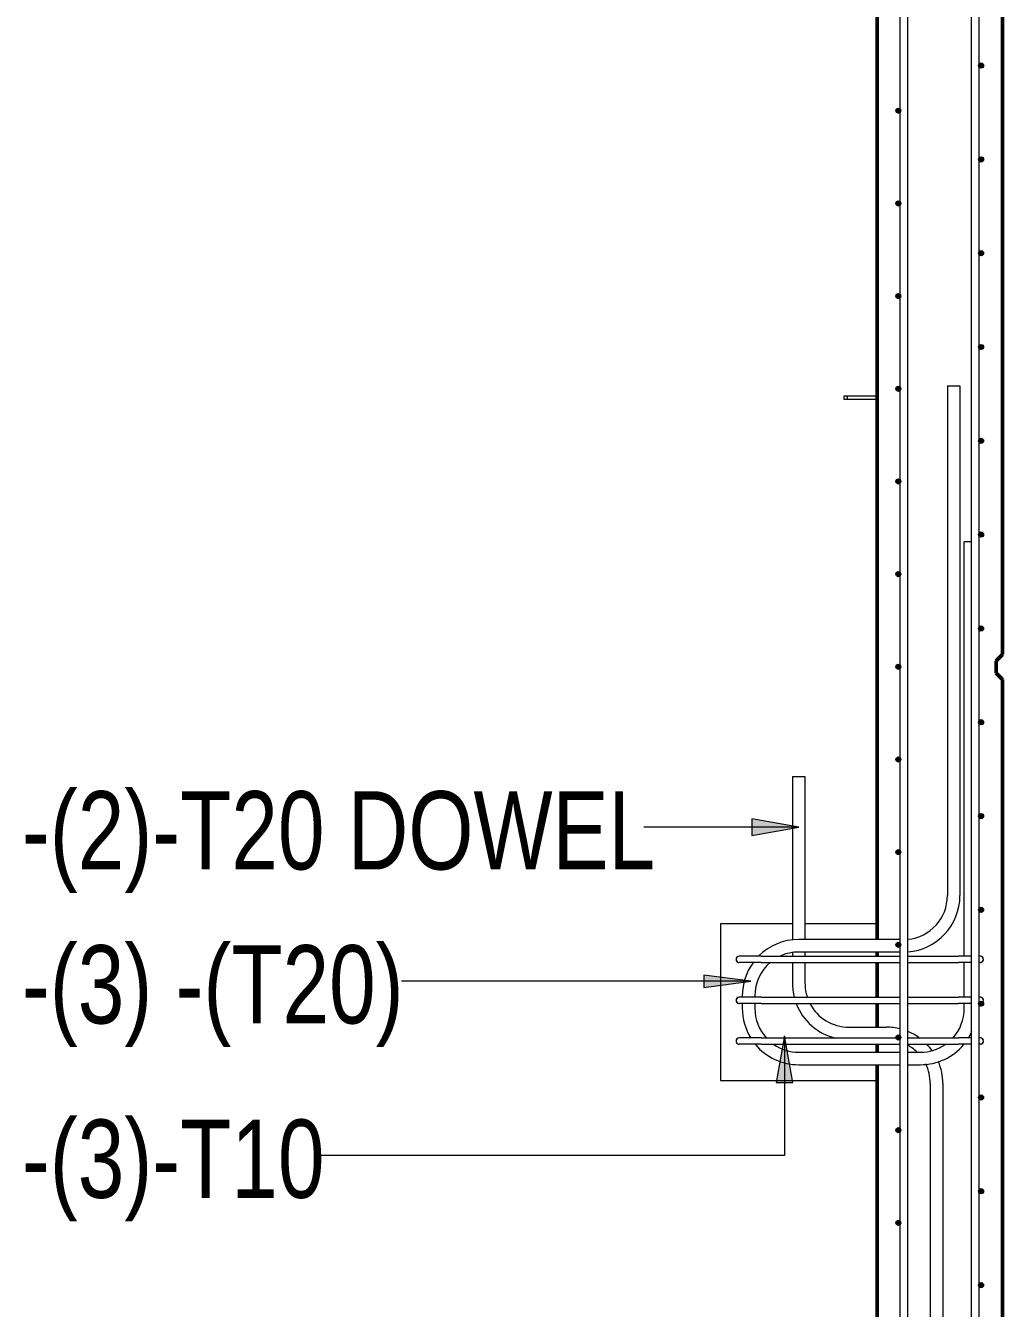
# Model space of a CAD drawing. Header units: millimetres. Extents: x -22025 to -1429, y -2879 to 29261.
# Drawn here: x -14957 to -13398, y 2646 to 4694 of the extents above; entities that cross this region are included whole.
import ezdxf

# ---------------------------------------------------------------- set-up
doc = ezdxf.new("R2010")
doc.units = ezdxf.units.MM
for name, color, linetype, lineweight in [('A-GENM', 13, 'Continuous', 18), ('A-WALL', 113, 'Continuous', 25), ('S-BEAM', 12, 'Continuous', 18), ('S-RBAR', 171, 'Continuous', 18), ('S-RBAR-IDEN', 171, 'Continuous', 9)]:
    doc.layers.add(name, color=color, linetype=linetype, lineweight=lineweight)
doc.styles.add('Nirmala UI Semilight', font='NirmalaS.ttf', dxfattribs={"width": 0.8, "height": 125})

# ---------------------------------------------------------------- blocks, each defined once
blk = doc.blocks.new('RR spread anchor face based - RR-SA-1_4-160-2134593-Elevation Right Copy 1')
at = {"layer": 'A-GENM'}
for p, q in [((2458.8, -447), (2463.8, -447)), ((2458.8, -453), (2458.8, -447)), ((2463.8, -447), (2511.2, -447)), ((2463.8, -447), (2463.8, -453)), ((2463.8, -453), (2458.8, -453)), ((2511.2, -453), (2463.8, -453))]:
    blk.add_line(p, q, dxfattribs=at)

msp = doc.modelspace()

# ---------------------------------------------------------------- hatches: boundary and pattern name
at = {"layer": 'S-RBAR'}
h = msp.add_hatch(color=256, dxfattribs=at)
edge = h.paths.add_edge_path()
edge.add_arc((-13432.32797, 4630.33794), 4, 0, 360)
for points in [[(-13432.32797, 4626.33794), (-13428.32797, 4630.33794), (-13432.32797, 4634.33794), (-13436.32797, 4630.33794)], [(-13564.32797, 4554.34426), (-13560.32797, 4558.34426), (-13564.32797, 4562.34426), (-13568.32797, 4558.34426)], [(-13432.32797, 4476.5545), (-13428.32797, 4480.5545), (-13432.32797, 4484.5545), (-13436.32797, 4480.5545)], [(-13564.32797, 4406.36066), (-13560.32797, 4410.36066), (-13564.32797, 4414.36066), (-13568.32797, 4410.36066)], [(-13432.32797, 4326.77105), (-13428.32797, 4330.77105), (-13432.32797, 4334.77105), (-13436.32797, 4330.77105)], [(-13564.32797, 4258.37705), (-13560.32797, 4262.37705), (-13564.32797, 4266.37705), (-13568.32797, 4262.37705)], [(-13432.32797, 4176.9876), (-13428.32797, 4180.9876), (-13432.32797, 4184.9876), (-13436.32797, 4180.9876)], [(-13564.32797, 4110.39344), (-13560.32797, 4114.39344), (-13564.32797, 4118.39344), (-13568.32797, 4114.39344)], [(-13432.32797, 4027.20415), (-13428.32797, 4031.20415), (-13432.32797, 4035.20415), (-13436.32797, 4031.20415)], [(-13564.32797, 3962.40984), (-13560.32797, 3966.40984), (-13564.32797, 3970.40984), (-13568.32797, 3966.40984)], [(-13432.32797, 3877.4207), (-13428.32797, 3881.4207), (-13432.32797, 3885.4207), (-13436.32797, 3881.4207)], [(-13564.32797, 3814.42623), (-13560.32797, 3818.42623), (-13564.32797, 3822.42623), (-13568.32797, 3818.42623)], [(-13432.32797, 3727.63725), (-13428.32797, 3731.63725), (-13432.32797, 3735.63725), (-13436.32797, 3731.63725)], [(-13564.32797, 3666.44262), (-13560.32797, 3670.44262), (-13564.32797, 3674.44262), (-13568.32797, 3670.44262)], [(-13432.32797, 3577.8538), (-13428.32797, 3581.8538), (-13432.32797, 3585.8538), (-13436.32797, 3581.8538)], [(-13564.32797, 3518.45902), (-13560.32797, 3522.45902), (-13564.32797, 3526.45902), (-13568.32797, 3522.45902)], [(-13432.32797, 3428.07036), (-13428.32797, 3432.07036), (-13432.32797, 3436.07036), (-13436.32797, 3432.07036)], [(-13564.32797, 3370.47541), (-13560.32797, 3374.47541), (-13564.32797, 3378.47541), (-13568.32797, 3374.47541)], [(-13432.32797, 3278.28691), (-13428.32797, 3282.28691), (-13432.32797, 3286.28691), (-13436.32797, 3282.28691)], [(-13564.32797, 3222.4918), (-13560.32797, 3226.4918), (-13564.32797, 3230.4918), (-13568.32797, 3226.4918)], [(-13432.32797, 3128.50346), (-13428.32797, 3132.50346), (-13432.32797, 3136.50346), (-13436.32797, 3132.50346)], [(-13564.32797, 3074.5082), (-13560.32797, 3078.5082), (-13564.32797, 3082.5082), (-13568.32797, 3078.5082)], [(-13432.32797, 2978.72001), (-13428.32797, 2982.72001), (-13432.32797, 2986.72001), (-13436.32797, 2982.72001)], [(-13564.32797, 2926.52459), (-13560.32797, 2930.52459), (-13564.32797, 2934.52459), (-13568.32797, 2930.52459)], [(-13432.32797, 2828.93656), (-13428.32797, 2832.93656), (-13432.32797, 2836.93656), (-13436.32797, 2832.93656)], [(-13564.32797, 2778.54098), (-13560.32797, 2782.54098), (-13564.32797, 2786.54098), (-13568.32797, 2782.54098)], [(-13432.32797, 2679.15311), (-13428.32797, 2683.15311), (-13432.32797, 2687.15311), (-13436.32797, 2683.15311)]]:
    msp.add_hatch(color=256, dxfattribs=at).paths.add_polyline_path(points)
h = msp.add_hatch(color=256, dxfattribs=at)
edge = h.paths.add_edge_path()
edge.add_arc((-13564.32797, 4558.34426), 4, 0, 360)
h = msp.add_hatch(color=256, dxfattribs=at)
edge = h.paths.add_edge_path()
edge.add_arc((-13432.32797, 4480.5545), 4, 0, 360)
h = msp.add_hatch(color=256, dxfattribs=at)
edge = h.paths.add_edge_path()
edge.add_arc((-13564.32797, 4410.36066), 4, 0, 360)
h = msp.add_hatch(color=256, dxfattribs=at)
edge = h.paths.add_edge_path()
edge.add_arc((-13432.32797, 4330.77105), 4, 0, 360)
h = msp.add_hatch(color=256, dxfattribs=at)
edge = h.paths.add_edge_path()
edge.add_arc((-13564.32797, 4262.37705), 4, 0, 360)
h = msp.add_hatch(color=256, dxfattribs=at)
edge = h.paths.add_edge_path()
edge.add_arc((-13432.32797, 4180.9876), 4, 0, 360)
h = msp.add_hatch(color=256, dxfattribs=at)
edge = h.paths.add_edge_path()
edge.add_arc((-13564.32797, 4114.39344), 4, 0, 360)
h = msp.add_hatch(color=256, dxfattribs=at)
edge = h.paths.add_edge_path()
edge.add_arc((-13432.32797, 4031.20415), 4, 0, 360)
h = msp.add_hatch(color=256, dxfattribs=at)
edge = h.paths.add_edge_path()
edge.add_arc((-13564.32797, 3966.40984), 4, 0, 360)
h = msp.add_hatch(color=256, dxfattribs=at)
edge = h.paths.add_edge_path()
edge.add_arc((-13432.32797, 3881.4207), 4, 0, 360)
h = msp.add_hatch(color=256, dxfattribs=at)
edge = h.paths.add_edge_path()
edge.add_arc((-13564.32797, 3818.42623), 4, 0, 360)
h = msp.add_hatch(color=256, dxfattribs=at)
edge = h.paths.add_edge_path()
edge.add_arc((-13432.32797, 3731.63725), 4, 0, 360)
h = msp.add_hatch(color=256, dxfattribs=at)
edge = h.paths.add_edge_path()
edge.add_arc((-13564.32797, 3670.44262), 4, 0, 360)
h = msp.add_hatch(color=256, dxfattribs=at)
edge = h.paths.add_edge_path()
edge.add_arc((-13432.32797, 3581.8538), 4, 0, 360)
h = msp.add_hatch(color=256, dxfattribs=at)
edge = h.paths.add_edge_path()
edge.add_arc((-13564.32797, 3522.45902), 4, 0, 360)
h = msp.add_hatch(color=256, dxfattribs=at)
edge = h.paths.add_edge_path()
edge.add_arc((-13432.32797, 3432.07036), 4, 0, 360)
h = msp.add_hatch(color=256, dxfattribs=at)
edge = h.paths.add_edge_path()
edge.add_arc((-13564.32797, 3374.47541), 4, 0, 360)
h = msp.add_hatch(color=256, dxfattribs=at)
edge = h.paths.add_edge_path()
edge.add_arc((-13432.32797, 3282.28691), 4, 0, 360)
h = msp.add_hatch(color=256, dxfattribs=at)
edge = h.paths.add_edge_path()
edge.add_arc((-13564.32797, 3226.4918), 4, 0, 360)
h = msp.add_hatch(color=256, dxfattribs=at)
edge = h.paths.add_edge_path()
edge.add_arc((-13432.32797, 3132.50346), 4, 0, 360)
h = msp.add_hatch(color=256, dxfattribs=at)
edge = h.paths.add_edge_path()
edge.add_arc((-13564.32797, 3078.5082), 4, 0, 360)
h = msp.add_hatch(color=256, dxfattribs=at)
edge = h.paths.add_edge_path()
edge.add_arc((-13432.32797, 2982.72001), 4, 0, 360)
h = msp.add_hatch(color=256, dxfattribs=at)
edge = h.paths.add_edge_path()
edge.add_arc((-13564.32797, 2930.52459), 4, 0, 360)
h = msp.add_hatch(color=256, dxfattribs=at)
edge = h.paths.add_edge_path()
edge.add_arc((-13432.32797, 2832.93656), 4, 0, 360)
h = msp.add_hatch(color=256, dxfattribs=at)
edge = h.paths.add_edge_path()
edge.add_arc((-13564.32797, 2782.54098), 4, 0, 360)
h = msp.add_hatch(color=256, dxfattribs=at)
edge = h.paths.add_edge_path()
edge.add_arc((-13432.32797, 2683.15311), 4, 0, 360)
at = {"layer": 'S-RBAR-IDEN'}
for points in [[(-13723.32797, 3414.17814), (-13798.32797, 3427.40266), (-13798.32797, 3400.95361)], [(-13799.7825, 3168.29321), (-13874.7825, 3178.16715), (-13874.7825, 3158.41928)], [(-13745.89978, 3081.41008), (-13759.12431, 3006.41008), (-13732.67526, 3006.41008)]]:
    msp.add_hatch(color=256, dxfattribs=at).paths.add_polyline_path(points)

# ---------------------------------------------------------------- linework, layer by layer
at = {"layer": 'A-WALL', "lineweight": 50}
for p, q in [((-13398.32797, 3690), (-13398.32797, 7660)), ((-13598.32797, 7622.00692), (-13598.32797, 3235)), ((-13408.32797, 3680), (-13398.32797, 3690)), ((-13408.32797, 3660), (-13408.32797, 3680)), ((-13398.32797, 3650), (-13408.32797, 3660)), ((-13398.32797, -1395), (-13398.32797, 3650)), ((-13598.32797, 3215), (-13598.32797, 3208.16273)), ((-13598.32797, 3198.16273), (-13598.32797, 3142.9549)), ((-13598.32797, 3132.9549), (-13598.32797, 3095)), ((-13598.32797, 3067.74706), (-13598.32797, 3055)), ((-13598.32797, 3035), (-13598.32797, -1395))]:
    msp.add_line(p, q, dxfattribs=at)
at = {"layer": 'S-BEAM'}
for p, q in [((-13848.32797, 3260), (-13848.32797, 3010)), ((-13733.32797, 3260), (-13848.32797, 3260)), ((-13598.32797, 3260), (-13713.32797, 3260)), ((-13848.32797, 3010), (-13598.32797, 3010))]:
    msp.add_line(p, q, dxfattribs=at)
at = {"layer": 'S-RBAR'}
for p, q in [((-13561.22721, -1365), (-13561.22721, 7670)), ((-13549.22721, -1365), (-13549.22721, 7670)), ((-13447.42873, -1365), (-13447.42873, 7629.60692)), ((-13435.42873, -1365), (-13435.42873, 7629.60692)), ((-13432.32797, 4634.33794), (-13436.32797, 4630.33794)), ((-13436.32797, 4630.33794), (-13432.32797, 4626.33794)), ((-13428.32797, 4630.33794), (-13432.32797, 4634.33794)), ((-13432.32797, 4626.33794), (-13428.32797, 4630.33794)), ((-13564.32797, 4562.34426), (-13568.32797, 4558.34426)), ((-13568.32797, 4558.34426), (-13564.32797, 4554.34426)), ((-13560.32797, 4558.34426), (-13564.32797, 4562.34426)), ((-13564.32797, 4554.34426), (-13560.32797, 4558.34426)), ((-13432.32797, 4484.5545), (-13436.32797, 4480.5545)), ((-13436.32797, 4480.5545), (-13432.32797, 4476.5545)), ((-13428.32797, 4480.5545), (-13432.32797, 4484.5545)), ((-13432.32797, 4476.5545), (-13428.32797, 4480.5545)), ((-13564.32797, 4414.36066), (-13568.32797, 4410.36066)), ((-13568.32797, 4410.36066), (-13564.32797, 4406.36066)), ((-13560.32797, 4410.36066), (-13564.32797, 4414.36066)), ((-13564.32797, 4406.36066), (-13560.32797, 4410.36066)), ((-13432.32797, 4334.77105), (-13436.32797, 4330.77105)), ((-13436.32797, 4330.77105), (-13432.32797, 4326.77105)), ((-13428.32797, 4330.77105), (-13432.32797, 4334.77105)), ((-13432.32797, 4326.77105), (-13428.32797, 4330.77105)), ((-13564.32797, 4266.37705), (-13568.32797, 4262.37705)), ((-13568.32797, 4262.37705), (-13564.32797, 4258.37705)), ((-13560.32797, 4262.37705), (-13564.32797, 4266.37705)), ((-13564.32797, 4258.37705), (-13560.32797, 4262.37705)), ((-13432.32797, 4184.9876), (-13436.32797, 4180.9876)), ((-13436.32797, 4180.9876), (-13432.32797, 4176.9876)), ((-13428.32797, 4180.9876), (-13432.32797, 4184.9876)), ((-13432.32797, 4176.9876), (-13428.32797, 4180.9876)), ((-13564.32797, 4118.39344), (-13568.32797, 4114.39344)), ((-13560.32797, 4114.39344), (-13564.32797, 4118.39344)), ((-13485.99127, 4119), (-13485.99127, 3305)), ((-13485.99127, 4119), (-13465.99127, 4119)), ((-13465.99127, 4119), (-13465.99127, 3305)), ((-13568.32797, 4114.39344), (-13564.32797, 4110.39344)), ((-13564.32797, 4110.39344), (-13560.32797, 4114.39344)), ((-13432.32797, 4035.20415), (-13436.32797, 4031.20415)), ((-13428.32797, 4031.20415), (-13432.32797, 4035.20415)), ((-13436.32797, 4031.20415), (-13432.32797, 4027.20415)), ((-13432.32797, 4027.20415), (-13428.32797, 4031.20415)), ((-13564.32797, 3970.40984), (-13568.32797, 3966.40984)), ((-13568.32797, 3966.40984), (-13564.32797, 3962.40984)), ((-13560.32797, 3966.40984), (-13564.32797, 3970.40984)), ((-13564.32797, 3962.40984), (-13560.32797, 3966.40984)), ((-13432.32797, 3885.4207), (-13436.32797, 3881.4207)), ((-13436.32797, 3881.4207), (-13432.32797, 3877.4207)), ((-13428.32797, 3881.4207), (-13432.32797, 3885.4207)), ((-13432.32797, 3877.4207), (-13428.32797, 3881.4207)), ((-13447.42873, 3870), (-13458.98555, 3870)), ((-13458.98555, 3208.16273), (-13458.98555, 3870)), ((-13564.32797, 3822.42623), (-13568.32797, 3818.42623)), ((-13568.32797, 3818.42623), (-13564.32797, 3814.42623)), ((-13560.32797, 3818.42623), (-13564.32797, 3822.42623)), ((-13564.32797, 3814.42623), (-13560.32797, 3818.42623)), ((-13432.32797, 3735.63725), (-13436.32797, 3731.63725)), ((-13436.32797, 3731.63725), (-13432.32797, 3727.63725)), ((-13428.32797, 3731.63725), (-13432.32797, 3735.63725)), ((-13432.32797, 3727.63725), (-13428.32797, 3731.63725)), ((-13564.32797, 3674.44262), (-13568.32797, 3670.44262)), ((-13568.32797, 3670.44262), (-13564.32797, 3666.44262)), ((-13560.32797, 3670.44262), (-13564.32797, 3674.44262)), ((-13564.32797, 3666.44262), (-13560.32797, 3670.44262)), ((-13432.32797, 3585.8538), (-13436.32797, 3581.8538)), ((-13428.32797, 3581.8538), (-13432.32797, 3585.8538)), ((-13436.32797, 3581.8538), (-13432.32797, 3577.8538)), ((-13432.32797, 3577.8538), (-13428.32797, 3581.8538)), ((-13564.32797, 3526.45902), (-13568.32797, 3522.45902)), ((-13560.32797, 3522.45902), (-13564.32797, 3526.45902)), ((-13568.32797, 3522.45902), (-13564.32797, 3518.45902)), ((-13564.32797, 3518.45902), (-13560.32797, 3522.45902)), ((-13733.32797, 3495), (-13733.32797, 3233.68348)), ((-13733.32797, 3495), (-13713.32797, 3495)), ((-13713.32797, 3495), (-13713.32797, 3235)), ((-13432.32797, 3436.07036), (-13436.32797, 3432.07036)), ((-13436.32797, 3432.07036), (-13432.32797, 3428.07036)), ((-13428.32797, 3432.07036), (-13432.32797, 3436.07036)), ((-13432.32797, 3428.07036), (-13428.32797, 3432.07036)), ((-13564.32797, 3378.47541), (-13568.32797, 3374.47541)), ((-13568.32797, 3374.47541), (-13564.32797, 3370.47541)), ((-13560.32797, 3374.47541), (-13564.32797, 3378.47541)), ((-13564.32797, 3370.47541), (-13560.32797, 3374.47541)), ((-13432.32797, 3286.28691), (-13436.32797, 3282.28691)), ((-13436.32797, 3282.28691), (-13432.32797, 3278.28691)), ((-13428.32797, 3282.28691), (-13432.32797, 3286.28691)), ((-13432.32797, 3278.28691), (-13428.32797, 3282.28691)), ((-13561.22721, 3235), (-13723.32797, 3235)), ((-13564.32797, 3230.4918), (-13568.32797, 3226.4918)), ((-13568.32797, 3226.4918), (-13564.32797, 3222.4918)), ((-13560.32797, 3226.4918), (-13564.32797, 3230.4918)), ((-13564.32797, 3222.4918), (-13560.32797, 3226.4918)), ((-13783.32797, 3208.16273), (-13818.32797, 3208.16273)), ((-13783.32797, 3198.16273), (-13818.32797, 3198.16273)), ((-13783.32797, 3208.16273), (-13561.22721, 3208.16273)), ((-13783.32797, 3198.16273), (-13561.22721, 3198.16273)), ((-13733.32797, 3213.68348), (-13733.32797, 3208.16273)), ((-13733.32797, 3198.16273), (-13733.32797, 3165)), ((-13561.22721, 3215), (-13723.32797, 3215)), ((-13713.32797, 3215), (-13713.32797, 3208.16273)), ((-13713.32797, 3198.16273), (-13713.32797, 3165)), ((-13549.22721, 3208.16273), (-13468.32797, 3208.16273)), ((-13549.22721, 3198.16273), (-13468.32797, 3198.16273)), ((-13446.79898, 3208.16273), (-13468.32797, 3208.16273)), ((-13446.79898, 3198.16273), (-13468.32797, 3198.16273)), ((-13458.98555, 3142.9549), (-13458.98555, 3198.16273)), ((-13433.32797, 3208.16273), (-13434.28652, 3208.16273)), ((-13433.32797, 3198.16273), (-13434.28652, 3198.16273)), ((-13783.32797, 3142.9549), (-13818.32797, 3142.9549)), ((-13813.32797, 3145), (-13813.32797, 3142.9549)), ((-13793.32797, 3145), (-13793.32797, 3142.9549)), ((-13783.32797, 3142.9549), (-13561.22721, 3142.9549)), ((-13549.22721, 3142.9549), (-13468.32797, 3142.9549)), ((-13446.79898, 3142.9549), (-13468.32797, 3142.9549)), ((-13432.32797, 3136.50346), (-13436.32797, 3132.50346)), ((-13433.32797, 3142.9549), (-13434.28652, 3142.9549)), ((-13428.32797, 3132.50346), (-13432.32797, 3136.50346)), ((-13783.32797, 3132.9549), (-13818.32797, 3132.9549)), ((-13813.32797, 3132.9549), (-13813.32797, 3125)), ((-13793.32797, 3132.9549), (-13793.32797, 3125)), ((-13783.32797, 3132.9549), (-13561.22721, 3132.9549)), ((-13549.22721, 3132.9549), (-13468.32797, 3132.9549)), ((-13446.79898, 3132.9549), (-13468.32797, 3132.9549)), ((-13458.98555, 3125), (-13458.98555, 3132.9549)), ((-13436.32797, 3132.50346), (-13432.32797, 3128.50346)), ((-13433.32797, 3132.9549), (-13434.28652, 3132.9549)), ((-13432.32797, 3128.50346), (-13428.32797, 3132.50346)), ((-13643.32797, 3095), (-13583.32797, 3095)), ((-13783.32797, 3077.74706), (-13818.32797, 3077.74706)), ((-13783.32797, 3077.74706), (-13561.22721, 3077.74706)), ((-13564.32797, 3082.5082), (-13568.32797, 3078.5082)), ((-13568.32797, 3078.5082), (-13564.32797, 3074.5082)), ((-13560.32797, 3078.5082), (-13564.32797, 3082.5082)), ((-13564.32797, 3074.5082), (-13560.32797, 3078.5082)), ((-13549.22721, 3077.74706), (-13468.32797, 3077.74706)), ((-13446.79898, 3077.74706), (-13468.32797, 3077.74706)), ((-13433.32797, 3077.74706), (-13434.28652, 3077.74706)), ((-13783.32797, 3067.74706), (-13818.32797, 3067.74706)), ((-13783.32797, 3067.74706), (-13561.22721, 3067.74706)), ((-13723.32797, 3055), (-13561.22721, 3055)), ((-13549.22721, 3067.74706), (-13468.32797, 3067.74706)), ((-13549.22721, 3055), (-13528.98555, 3055)), ((-13446.79898, 3067.74706), (-13468.32797, 3067.74706)), ((-13433.32797, 3067.74706), (-13434.28652, 3067.74706)), ((-13723.32797, 3035), (-13561.22721, 3035)), ((-13549.22721, 3035), (-13528.98555, 3035)), ((-13513.32797, 3005), (-13513.32797, 2095)), ((-13493.32797, 3005), (-13493.32797, 2095)), ((-13432.32797, 2986.72001), (-13436.32797, 2982.72001)), ((-13436.32797, 2982.72001), (-13432.32797, 2978.72001)), ((-13428.32797, 2982.72001), (-13432.32797, 2986.72001)), ((-13432.32797, 2978.72001), (-13428.32797, 2982.72001)), ((-13564.32797, 2934.52459), (-13568.32797, 2930.52459)), ((-13568.32797, 2930.52459), (-13564.32797, 2926.52459)), ((-13560.32797, 2930.52459), (-13564.32797, 2934.52459)), ((-13564.32797, 2926.52459), (-13560.32797, 2930.52459)), ((-13432.32797, 2836.93656), (-13436.32797, 2832.93656)), ((-13436.32797, 2832.93656), (-13432.32797, 2828.93656)), ((-13428.32797, 2832.93656), (-13432.32797, 2836.93656)), ((-13432.32797, 2828.93656), (-13428.32797, 2832.93656)), ((-13564.32797, 2786.54098), (-13568.32797, 2782.54098)), ((-13560.32797, 2782.54098), (-13564.32797, 2786.54098)), ((-13568.32797, 2782.54098), (-13564.32797, 2778.54098)), ((-13564.32797, 2778.54098), (-13560.32797, 2782.54098)), ((-13432.32797, 2687.15311), (-13436.32797, 2683.15311)), ((-13436.32797, 2683.15311), (-13432.32797, 2679.15311)), ((-13428.32797, 2683.15311), (-13432.32797, 2687.15311)), ((-13432.32797, 2679.15311), (-13428.32797, 2683.15311))]:
    msp.add_line(p, q, dxfattribs=at)
for centre in [(-13432.32797, 4630.33794), (-13564.32797, 4558.34426), (-13432.32797, 4480.5545), (-13564.32797, 4410.36066), (-13432.32797, 4330.77105), (-13564.32797, 4262.37705), (-13432.32797, 4180.9876), (-13564.32797, 4114.39344), (-13432.32797, 4031.20415), (-13564.32797, 3966.40984), (-13432.32797, 3881.4207), (-13564.32797, 3818.42623), (-13432.32797, 3731.63725), (-13564.32797, 3670.44262), (-13432.32797, 3581.8538), (-13564.32797, 3522.45902), (-13432.32797, 3432.07036), (-13564.32797, 3374.47541), (-13432.32797, 3282.28691), (-13564.32797, 3226.4918), (-13432.32797, 3132.50346), (-13564.32797, 3078.5082), (-13432.32797, 2982.72001), (-13564.32797, 2930.52459), (-13432.32797, 2832.93656), (-13564.32797, 2782.54098), (-13432.32797, 2683.15311)]:
    msp.add_circle(centre, 4, dxfattribs=at)
for centre, radius, start, end in [((-13555.99127, 3305), 70, 275.60020481, 0), ((-13555.99127, 3305), 90, 274.35571486, 0), ((-13723.32797, 3145), 90, 90, 135), ((-13818.32797, 3203.16273), 5, 90, 270), ((-13818.32797, 3203.16273), 5, 120, 165), ((-13818.32797, 3203.16273), 5, 120, 165), ((-13818.32797, 3203.16273), 5, 195, 240), ((-13818.32797, 3203.16273), 5, 195, 240), ((-13818.32797, 3203.16273), 5, 255, 270), ((-13818.32797, 3203.16273), 5, 255, 270), ((-13723.32797, 3145), 90, 143.43114173, 180), ((-13723.32797, 3145), 70, 130.05777259, 180), ((-13723.32797, 3145), 70, 90, 114.54967494), ((-13433.32797, 3203.16273), 5, 270, 90), ((-13433.32797, 3203.16273), 5, 270, 285), ((-13433.32797, 3203.16273), 5, 15, 60), ((-13433.32797, 3203.16273), 5, 300, 345), ((-13643.32797, 3165), 90, 180, 194.19595734), ((-13643.32797, 3165), 70, 180, 198.489767), ((-13818.32797, 3137.9549), 5, 90, 270), ((-13818.32797, 3137.9549), 5, 120, 165), ((-13818.32797, 3137.9549), 5, 120, 165), ((-13818.32797, 3137.9549), 5, 195, 240), ((-13818.32797, 3137.9549), 5, 195, 240), ((-13433.32797, 3137.9549), 5, 270, 90), ((-13433.32797, 3137.9549), 5, 15, 60), ((-13433.32797, 3137.9549), 5, 300, 345), ((-13818.32797, 3137.9549), 5, 255, 270), ((-13818.32797, 3137.9549), 5, 255, 270), ((-13723.32797, 3125), 90, 180, 211.81302612), ((-13723.32797, 3125), 70, 180, 222.67766314), ((-13643.32797, 3165), 90, 201.04759656, 256.5633329), ((-13643.32797, 3165), 70, 207.37461922, 270), ((-13528.98555, 3125), 70, 317.32233686, 0), ((-13433.32797, 3137.9549), 5, 270, 285), ((-13583.32797, 3005), 90, 75.76820519, 90), ((-13818.32797, 3072.74706), 5, 90, 270), ((-13818.32797, 3072.74706), 5, 120, 165), ((-13818.32797, 3072.74706), 5, 120, 165), ((-13583.32797, 3005), 90, 54.55148146, 67.53185697), ((-13528.98555, 3125), 90, 328.18697388, 336.03022648), ((-13433.32797, 3072.74706), 5, 270, 90), ((-13433.32797, 3072.74706), 5, 15, 60), ((-13818.32797, 3072.74706), 5, 195, 240), ((-13818.32797, 3072.74706), 5, 195, 240), ((-13818.32797, 3072.74706), 5, 255, 270), ((-13818.32797, 3072.74706), 5, 255, 270), ((-13723.32797, 3125), 90, 219.86040466, 270), ((-13723.32797, 3125), 70, 235.45746183, 270), ((-13583.32797, 3005), 70, 45.67760464, 60.79896389), ((-13528.98555, 3125), 70, 270, 304.54253817), ((-13528.98555, 3125), 90, 270, 320.13959534), ((-13583.32797, 3005), 90, 35.92540678, 44.28173096), ((-13433.32797, 3072.74706), 5, 270, 285), ((-13433.32797, 3072.74706), 5, 300, 345), ((-13583.32797, 3005), 70, 360, 26.48382322), ((-13583.32797, 3005), 90, 0, 23.03601073)]:
    msp.add_arc(centre, radius, start, end, dxfattribs=at)
at = {"layer": 'S-RBAR-IDEN'}
for p, q in [((-13723.32797, 3414.17814), (-13798.32797, 3427.40266)), ((-13798.32797, 3427.40266), (-13798.32797, 3400.95361)), ((-13723.32797, 3414.17814), (-13970.63791, 3414.17814)), ((-13798.32797, 3400.95361), (-13723.32797, 3414.17814)), ((-13799.7825, 3168.29321), (-13874.7825, 3178.16715)), ((-13874.7825, 3178.16715), (-13874.7825, 3158.41928)), ((-13799.7825, 3168.29321), (-14357.03791, 3168.29321)), ((-13874.7825, 3158.41928), (-13799.7825, 3168.29321)), ((-13745.89978, 3081.41008), (-13759.12431, 3006.41008)), ((-13732.67526, 3006.41008), (-13745.89978, 3081.41008)), ((-13745.89978, 3081.41008), (-13745.89978, 2889.87332)), ((-13759.12431, 3006.41008), (-13732.67526, 3006.41008)), ((-13745.89978, 2889.87332), (-14497.43791, 2889.87332))]:
    msp.add_line(p, q, dxfattribs=at)

# ---------------------------------------------------------------- block references
at = {"layer": 'A-GENM'}
msp.add_blockref('RR spread anchor face based - RR-SA-1_4-160-2134593-Elevation Right Copy 1', (-16109.52414, 4550), dxfattribs=at)

# ---------------------------------------------------------------- texts
at = {"layer": 'S-RBAR-IDEN', "char_height": 125, "attachment_point": 1, "style": 'Nirmala UI Semilight'}
for s, insert, width in [('-(2)-T20 DOWEL', (-14963.03791, 3471.78051), 1199.3245), ('-(3) -(T20)', (-14963.03791, 3225.89559), 731.139), ('-(3)-T10', (-14963.03791, 2947.4757), 561.18125)]:
    msp.add_mtext(s, dxfattribs=dict(at, insert=insert, width=width))

doc.saveas('drawing.dxf')
